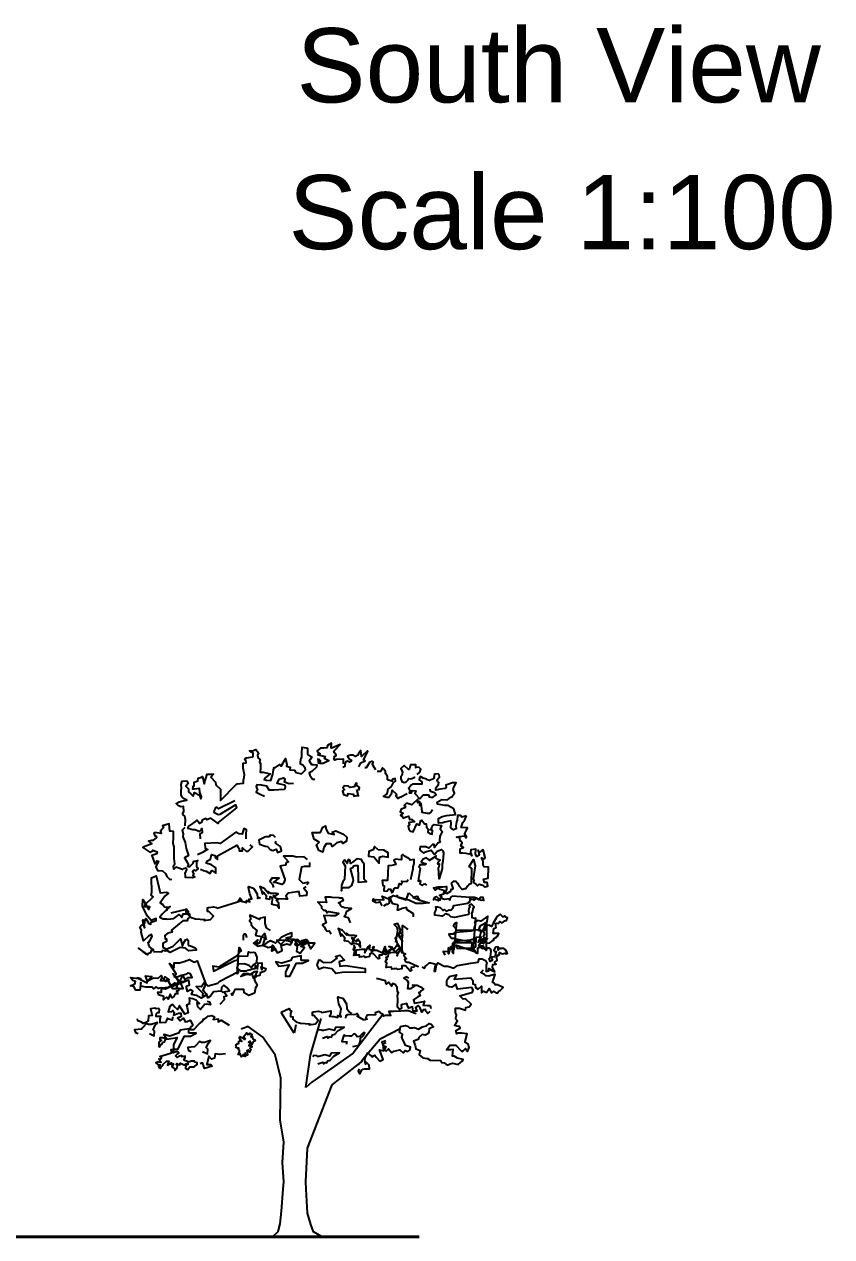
# Model space of a CAD drawing. Header units: inches. Extents: x 20.3 to 42.8, y 12.6 to 30.9.
# Drawn here: x 35.16 to 42.78, y 12.6 to 24.03 of the extents above; entities that cross this region are included whole.
import ezdxf

# ---------------------------------------------------------------- set-up
doc = ezdxf.new("R2010")
doc.units = ezdxf.units.IN
doc.header["$MEASUREMENT"] = 0
doc.layers.add('5', color=86, linetype='Continuous')
doc.layers.add('6', color=34, linetype='Continuous')
doc.styles.get("Standard").update_dxf_attribs({"font": 'arial.ttf'})

msp = doc.modelspace()

# ---------------------------------------------------------------- linework, layer by layer
at = {"color": 114, "true_color": 0x139b48}
for p, q in [((39.722, 15.271), (39.701, 15.307)), ((37.712, 14.516), (37.587, 14.712)), ((37.726, 14.597), (37.712, 14.516))]:
    msp.add_line(p, q, dxfattribs=at)
at = {"lineweight": 40}
msp.add_line((34.989, 12.598), (38.889, 12.598), dxfattribs=at)
at = {"color": 114, "true_color": 0x139b48}
for points in [[(36.682, 16.472), (36.684, 16.532), (36.679, 16.563), (36.66, 16.579), (36.66, 16.593), (36.671, 16.607), (36.666, 16.655), (36.646, 16.651), (36.619, 16.661), (36.597, 16.684), (36.625, 16.7), (36.662, 16.708), (36.698, 16.714), (36.668, 16.73), (36.655, 16.741), (36.644, 16.764), (36.644, 16.805), (36.649, 16.826), (36.643, 16.861), (36.655, 16.892), (36.698, 16.895), (36.712, 16.872), (36.689, 16.845), (36.715, 16.82), (36.715, 16.792), (36.737, 16.773), (36.758, 16.751), (36.769, 16.787), (36.819, 16.762), (36.83, 16.727), (36.836, 16.746), (36.821, 16.789), (36.819, 16.823), (36.767, 16.818), (36.755, 16.818), (36.758, 16.847), (36.767, 16.85), (36.767, 16.883), (36.803, 16.895), (36.805, 16.922), (36.835, 16.931), (36.847, 16.938), (36.861, 16.867), (36.876, 16.917), (36.891, 16.96), (36.949, 16.958), (36.924, 16.931), (36.968, 16.884), (36.973, 16.858), (37.015, 16.817), (37.015, 16.79), (37.017, 16.723), (37.015, 16.712), (37.166, 16.864), (37.174, 16.869), (37.234, 16.874), (37.234, 16.902), (37.24, 16.93), (37.242, 16.952), (37.237, 16.985), (37.228, 17.017), (37.229, 17.064), (37.258, 17.067), (37.253, 17.091), (37.244, 17.096), (37.25, 17.111), (37.258, 17.114), (37.321, 17.122), (37.325, 17.13), (37.324, 17.157), (37.3, 17.169), (37.288, 17.18), (37.328, 17.182), (37.338, 17.19), (37.35, 17.191), (37.374, 17.162), (37.365, 17.138), (37.371, 17.11), (37.391, 17.099), (37.388, 17.088), (37.383, 17.075), (37.394, 17.061), (37.394, 17.016), (37.39, 16.979), (37.418, 16.978), (37.484, 16.964), (37.434, 16.923), (37.426, 16.91), (37.451, 16.902), (37.489, 16.901), (37.508, 16.959), (37.517, 17.001), (37.523, 17.022), (37.536, 17.022), (37.575, 17.05), (37.587, 17.034), (37.628, 17.103), (37.629, 17.108), (37.642, 17.052), (37.637, 17.034), (37.672, 17.026), (37.67, 17.001), (37.714, 16.998), (37.727, 16.976), (37.78, 16.962), (37.818, 17.001), (37.813, 17.016), (37.793, 17.045), (37.769, 17.053), (37.769, 17.074), (37.775, 17.114), (37.782, 17.116), (37.783, 17.157), (37.785, 17.215), (37.824, 17.209), (37.835, 17.204), (37.835, 17.147), (37.843, 17.143), (37.876, 17.122), (37.866, 17.1), (37.852, 17.085), (37.873, 17.052), (37.893, 17.05), (37.923, 17.047), (37.92, 17.025), (37.876, 16.984), (37.851, 16.973), (37.859, 16.95), (37.882, 16.912), (37.907, 16.912)], [(38.177, 17.058), (38.177, 17.101), (38.11, 17.099), (38.095, 17.092), (38.084, 17.108), (38.09, 17.116), (38.088, 17.125), (38.108, 17.136), (38.101, 17.155), (38.086, 17.168), (38.093, 17.186), (38.143, 17.239), (38.071, 17.209), (38.06, 17.203), (38.064, 17.253), (38.025, 17.231), (38.019, 17.209), (37.988, 17.205), (37.958, 17.203), (37.928, 17.179), (37.941, 17.16), (37.956, 17.151), (37.934, 17.142), (38.002, 17.127), (37.993, 17.11), (38.038, 17.088), (38.023, 17.079), (37.984, 17.06), (37.954, 17.06), (37.958, 17.086), (37.945, 17.099), (37.934, 17.101), (37.941, 17.058)], [(38.321, 17.027), (38.34, 17.066), (38.379, 17.084), (38.364, 17.095), (38.404, 17.172), (38.402, 17.178), (38.347, 17.127), (38.338, 17.182), (38.316, 17.153), (38.31, 17.138), (38.288, 17.127), (38.271, 17.138), (38.242, 17.14), (38.214, 17.129), (38.234, 17.101), (38.251, 17.092), (38.242, 17.077), (38.232, 17.073), (38.214, 17.082), (38.195, 17.073), (38.19, 17.047), (38.188, 17.032), (38.169, 17.021)], [(38.377, 17.023), (38.392, 17.023), (38.429, 17.075), (38.442, 17.082), (38.457, 17.071), (38.446, 17.053), (38.457, 17.038), (38.464, 17.021), (38.479, 16.999)], [(38.872, 16.955), (38.896, 16.979), (38.905, 17.005), (38.89, 17.022), (38.864, 17.024), (38.857, 17.02), (38.857, 17.048), (38.807, 17.046), (38.799, 17.011), (38.79, 17.003), (38.749, 17.04), (38.716, 17.014), (38.734, 16.977), (38.727, 16.946), (38.718, 16.938), (38.716, 16.914), (38.727, 16.89), (38.749, 16.881), (38.766, 16.888), (38.786, 16.905), (38.79, 16.92), (38.805, 16.916), (38.82, 16.92), (38.842, 16.927), (38.849, 16.938)], [(37.705, 16.871), (37.662, 16.868), (37.62, 16.884), (37.626, 16.913), (37.609, 16.923), (37.565, 16.91), (37.547, 16.876), (37.62, 16.858), (37.626, 16.844), (37.624, 16.822), (37.615, 16.816), (37.519, 16.808), (37.475, 16.81), (37.453, 16.846), (37.403, 16.855), (37.359, 16.858), (37.353, 16.843), (37.364, 16.81), (37.353, 16.791), (37.389, 16.771), (37.43, 16.753)], [(38.775, 16.773), (38.716, 16.743), (38.705, 16.738), (38.69, 16.73), (38.671, 16.753), (38.679, 16.769), (38.636, 16.81), (38.632, 16.799), (38.625, 16.769), (38.603, 16.74), (38.586, 16.74), (38.553, 16.749), (38.588, 16.773), (38.595, 16.801), (38.595, 16.814), (38.629, 16.842), (38.647, 16.881), (38.666, 16.892), (38.662, 16.918), (38.638, 16.912), (38.632, 16.892), (38.59, 16.907), (38.59, 16.942), (38.579, 16.962), (38.571, 16.962), (38.573, 16.983), (38.556, 17.007), (38.545, 17.018), (38.525, 16.985), (38.493, 16.983)], [(39.205, 16.756), (39.222, 16.779), (39.211, 16.816), (39.218, 16.836), (39.239, 16.879), (39.205, 16.879), (39.142, 16.855), (39.146, 16.834), (39.131, 16.823), (39.092, 16.818), (39.072, 16.814), (39.046, 16.808), (39.046, 16.829), (39.072, 16.862), (39.074, 16.881), (39.063, 16.89), (39.059, 16.905), (39.072, 16.923), (39.083, 16.933), (39.077, 16.953), (39.068, 16.964), (39.033, 16.959), (39.029, 16.929), (39.033, 16.925), (39.024, 16.916), (38.994, 16.903), (38.988, 16.901), (38.964, 16.905), (38.959, 16.912), (38.929, 16.923), (38.901, 16.938), (38.892, 16.923), (38.89, 16.905), (38.914, 16.888), (38.914, 16.866), (38.879, 16.866), (38.827, 16.864), (38.818, 16.86), (38.803, 16.84), (38.79, 16.827), (38.805, 16.799), (38.794, 16.784), (38.818, 16.782), (38.825, 16.805), (38.859, 16.801), (38.849, 16.777), (38.896, 16.727), (38.92, 16.756), (38.933, 16.764), (38.977, 16.764), (38.983, 16.747), (39.016, 16.738), (39.05, 16.764), (39.035, 16.784), (38.998, 16.797), (38.994, 16.818)], [(38.327, 16.804), (38.321, 16.815), (38.327, 16.834), (38.308, 16.85), (38.295, 16.85), (38.303, 16.871), (38.292, 16.876), (38.275, 16.839), (38.238, 16.834), (38.223, 16.847), (38.184, 16.85), (38.169, 16.832), (38.184, 16.815), (38.166, 16.802), (38.177, 16.769), (38.214, 16.754), (38.219, 16.778), (38.268, 16.771), (38.273, 16.752), (38.299, 16.758), (38.316, 16.756), (38.301, 16.815)], [(37.152, 16.707), (36.998, 16.631), (36.98, 16.649), (36.964, 16.64), (36.955, 16.615), (36.952, 16.6), (36.992, 16.578), (37.011, 16.581), (37.158, 16.67), (37.167, 16.642), (36.995, 16.504), (36.995, 16.495), (36.924, 16.544), (36.887, 16.529), (36.878, 16.541), (36.844, 16.526), (36.835, 16.504), (36.817, 16.495), (36.792, 16.526), (36.773, 16.511), (36.752, 16.495), (36.712, 16.467), (36.706, 16.449), (36.755, 16.437), (36.777, 16.437), (36.804, 16.424), (36.817, 16.418), (36.835, 16.437), (36.841, 16.446), (36.844, 16.406), (36.82, 16.394), (36.823, 16.351)], [(39.017, 16.624), (39.003, 16.605), (38.984, 16.587), (38.968, 16.587), (38.917, 16.597), (38.917, 16.611), (38.908, 16.683), (38.902, 16.683), (38.896, 16.663), (38.896, 16.698), (38.888, 16.698), (38.878, 16.689), (38.878, 16.724), (38.82, 16.671), (38.771, 16.685), (38.748, 16.663), (38.76, 16.657), (38.754, 16.642), (38.719, 16.628), (38.709, 16.605), (38.74, 16.591), (38.713, 16.572), (38.73, 16.562), (38.74, 16.544), (38.767, 16.556), (38.793, 16.562), (38.797, 16.533), (38.822, 16.536), (38.828, 16.525), (38.847, 16.511), (38.8, 16.505), (38.791, 16.501), (38.797, 16.482), (38.787, 16.472), (38.791, 16.441), (38.808, 16.423), (38.834, 16.417), (38.867, 16.49), (38.892, 16.478), (38.904, 16.521), (38.915, 16.525), (38.939, 16.492), (38.956, 16.49), (38.958, 16.46), (38.976, 16.441), (38.97, 16.412), (39.001, 16.396), (39.013, 16.394), (39.017, 16.429), (38.993, 16.435), (39.009, 16.453), (39.013, 16.47), (39.03, 16.486), (39.101, 16.474), (39.089, 16.445), (39.106, 16.419), (39.085, 16.371), (39.081, 16.334), (39.089, 16.318), (39.067, 16.31), (39.048, 16.285), (39.034, 16.269), (39.03, 16.295), (39.017, 16.295), (39.001, 16.281), (38.982, 16.261), (38.952, 16.273), (38.9, 16.273), (38.896, 16.254), (38.9, 16.24), (38.933, 16.214), (38.949, 16.227), (39.003, 16.243), (39.034, 16.202), (39.06, 16.233), (39.099, 16.249), (39.114, 16.237), (39.118, 16.216), (39.112, 16.136), (39.108, 16.114), (39.106, 16.071), (39.077, 15.973), (39.073, 16.079), (39.079, 16.087), (39.083, 16.112), (39.067, 16.112), (39.071, 16.132), (39.087, 16.147), (39.065, 16.155), (39.048, 16.171), (39.05, 16.188), (39.034, 16.177), (39.001, 16.155), (38.989, 16.151), (38.989, 16.144), (38.96, 16.169), (38.927, 16.159), (38.908, 16.134), (38.923, 16.122), (38.956, 16.114), (38.941, 16.103), (38.902, 16.105), (38.896, 16.105), (38.888, 16.085), (38.898, 16.073), (38.882, 15.971), (38.88, 15.951), (38.898, 15.957), (38.902, 15.951), (38.896, 15.924), (38.917, 15.91), (38.935, 15.922), (38.945, 15.926), (38.958, 15.914)], [(39.335, 16.568), (39.291, 16.555), (39.28, 16.569), (39.252, 16.571), (39.249, 16.52), (39.243, 16.51), (39.237, 16.471), (39.239, 16.444), (39.215, 16.436), (39.19, 16.452), (39.192, 16.499), (39.19, 16.518), (39.132, 16.508), (39.112, 16.499), (39.073, 16.497), (39.073, 16.541), (39.108, 16.559), (39.124, 16.563), (39.149, 16.571), (39.231, 16.579), (39.216, 16.632), (39.161, 16.665), (39.132, 16.665), (39.062, 16.675), (39.058, 16.696), (39.104, 16.722), (39.157, 16.718), (39.19, 16.741), (39.198, 16.747), (39.208, 16.759)], [(36.679, 16.456), (36.655, 16.432), (36.664, 16.398), (36.661, 16.367), (36.683, 16.314), (36.692, 16.259), (36.713, 16.194), (36.676, 16.169), (36.698, 16.135), (36.713, 16.101), (36.704, 16.092), (36.723, 16.086), (36.757, 16.12), (36.763, 16.138), (36.803, 16.145), (36.788, 16.126), (36.788, 16.092), (36.791, 16.08), (36.806, 16.071), (36.781, 16.049), (36.763, 16.055), (36.751, 16.037), (36.763, 16.018), (36.754, 16.003), (36.772, 15.987), (36.751, 15.981), (36.686, 15.984), (36.686, 16.003), (36.683, 16.024), (36.698, 16.061), (36.689, 16.074), (36.664, 16.067), (36.658, 16.061), (36.624, 16.074), (36.593, 16.083), (36.574, 16.064), (36.571, 16.095), (36.584, 16.114), (36.578, 16.163), (36.578, 16.274), (36.568, 16.305), (36.571, 16.361), (36.571, 16.419), (36.537, 16.422), (36.531, 16.49), (36.469, 16.472), (36.482, 16.459), (36.451, 16.422), (36.457, 16.401), (36.395, 16.41), (36.386, 16.404), (36.395, 16.379), (36.408, 16.379), (36.411, 16.361), (36.377, 16.333), (36.364, 16.333), (36.337, 16.327), (36.368, 16.302), (36.303, 16.277), (36.284, 16.268), (36.349, 16.225), (36.371, 16.234), (36.377, 16.243), (36.417, 16.228), (36.414, 16.209), (36.368, 16.194), (36.395, 16.114), (36.414, 16.141), (36.432, 16.138), (36.405, 16.086), (36.42, 16.052), (36.469, 16.049), (36.497, 16.024), (36.51, 15.996), (36.537, 15.966), (36.556, 15.969)], [(39.451, 15.368), (39.455, 15.399), (39.484, 15.368), (39.5, 15.372), (39.498, 15.39), (39.506, 15.405), (39.533, 15.411), (39.497, 15.36), (39.487, 15.368), (39.495, 15.383), (39.493, 15.391), (39.47, 15.379), (39.466, 15.397), (39.474, 15.424), (39.423, 15.418), (39.423, 15.395), (39.423, 15.376), (39.413, 15.407), (39.374, 15.395), (39.243, 15.383), (39.235, 15.393), (39.235, 15.41), (39.196, 15.41), (39.175, 15.436), (39.173, 15.455), (39.212, 15.455), (39.235, 15.469), (39.38, 15.481), (39.402, 15.489), (39.239, 15.484), (39.237, 15.504), (39.227, 15.514), (39.214, 15.527), (39.225, 15.551), (39.243, 15.562), (39.218, 15.304), (39.2, 15.302), (39.204, 15.339), (39.208, 15.366), (39.218, 15.368), (39.375, 15.372), (39.386, 15.361), (39.382, 15.335), (39.379, 15.306), (39.4, 15.306), (39.421, 15.551), (39.407, 15.498), (39.444, 15.491), (39.454, 15.485), (39.489, 15.485), (39.503, 15.508), (39.505, 15.526), (39.524, 15.543), (39.526, 15.551), (39.521, 15.296), (39.492, 15.337), (39.453, 15.337), (39.462, 15.361), (39.497, 15.382), (39.513, 15.38), (39.521, 15.37), (39.531, 15.366), (39.556, 15.37), (39.579, 15.384), (39.583, 15.39), (39.593, 15.394), (39.595, 15.411), (39.618, 15.421), (39.62, 15.429), (39.632, 15.435), (39.64, 15.458), (39.587, 15.456), (39.595, 15.503), (39.616, 15.513), (39.609, 15.551), (39.621, 15.556), (39.634, 15.551), (39.652, 15.57), (39.673, 15.558), (39.699, 15.576), (39.714, 15.58), (39.722, 15.604), (39.703, 15.611), (39.695, 15.625), (39.681, 15.613), (39.673, 15.621), (39.654, 15.638), (39.629, 15.619), (39.615, 15.603), (39.587, 15.554), (39.587, 15.554), (39.573, 15.524), (39.548, 15.536), (39.517, 15.526), (39.515, 15.507), (39.515, 15.489), (39.48, 15.483), (39.499, 15.472), (39.503, 15.448), (39.492, 15.429), (39.505, 15.417), (39.49, 15.405), (39.474, 15.4), (39.464, 15.407), (39.464, 15.433), (39.474, 15.476), (39.462, 15.493), (39.455, 15.501), (39.458, 15.513), (39.468, 15.53), (39.48, 15.538), (39.499, 15.548), (39.531, 15.567), (39.536, 15.622), (39.472, 15.573), (39.441, 15.579), (39.423, 15.567), (39.414, 15.556), (39.423, 15.583), (39.423, 15.602), (39.412, 15.599), (39.39, 15.605), (39.39, 15.629), (39.388, 15.65), (39.396, 15.666), (39.398, 15.693), (39.41, 15.709), (39.384, 15.734), (39.361, 15.722), (39.371, 15.707), (39.357, 15.691), (39.355, 15.67), (39.359, 15.654), (39.355, 15.635), (39.222, 15.609), (39.187, 15.613), (39.169, 15.632), (39.136, 15.642), (39.126, 15.632), (39.107, 15.619), (39.039, 15.63), (39.037, 15.654), (39.046, 15.675), (39.05, 15.691), (39.048, 15.708), (39.064, 15.708), (39.087, 15.702), (39.099, 15.689), (39.115, 15.673), (39.128, 15.683), (39.146, 15.669), (39.173, 15.679), (39.187, 15.677), (39.212, 15.702), (39.218, 15.722), (39.349, 15.744), (39.355, 15.752), (39.367, 15.754), (39.371, 15.781), (39.384, 15.777), (39.402, 15.781), (39.41, 15.771), (39.433, 15.791), (39.449, 15.785), (39.468, 15.771), (39.49, 15.773), (39.499, 15.769), (39.493, 15.796), (39.464, 15.796), (39.454, 15.775), (39.433, 15.789), (39.411, 15.796), (39.365, 15.795), (39.378, 15.777), (39.37, 15.796), (39.202, 15.81), (39.196, 15.802), (39.179, 15.784), (39.169, 15.782), (39.182, 15.775), (39.175, 15.784), (39.13, 15.777), (39.101, 15.788), (39.085, 15.788), (39.076, 15.769), (39.072, 15.765), (39.037, 15.78), (39.025, 15.773), (39.037, 15.8), (39.054, 15.806), (39.087, 15.771), (39.083, 15.78), (39.103, 15.802), (39.081, 15.819), (39.124, 15.831), (39.126, 15.864), (39.089, 15.872), (39.062, 15.884), (39.042, 15.866), (39.025, 15.888), (39.069, 15.897), (39.112, 15.897), (39.138, 15.899), (39.147, 15.899), (39.147, 15.874), (39.136, 15.841), (39.151, 15.835), (39.19, 15.856), (39.192, 15.876), (39.206, 15.874), (39.21, 15.884), (39.196, 15.933), (39.218, 15.95), (39.235, 15.952), (39.251, 15.931), (39.268, 15.903), (39.292, 15.874), (39.303, 15.874), (39.321, 15.88), (39.331, 15.88), (39.342, 15.899), (39.354, 15.909), (39.362, 15.923), (39.383, 15.931), (39.387, 16.07), (39.362, 16.09), (39.362, 16.09), (39.402, 16.156), (39.418, 16.096), (39.418, 16.096), (39.418, 16.096), (39.4, 15.974), (39.406, 15.958), (39.402, 15.943), (39.412, 15.931), (39.424, 15.921), (39.439, 15.907), (39.453, 15.919), (39.457, 15.921), (39.49, 15.913), (39.5, 15.902), (39.512, 15.898), (39.539, 15.904), (39.531, 15.939), (39.506, 15.939), (39.498, 15.97), (39.541, 15.98), (39.543, 16.082), (39.502, 16.086), (39.494, 16.106), (39.494, 16.139), (39.478, 16.169), (39.478, 16.169), (39.503, 16.16), (39.511, 16.173), (39.494, 16.245), (39.478, 16.235), (39.457, 16.222), (39.447, 16.243), (39.456, 16.198), (39.435, 16.184), (39.435, 16.184), (39.42, 16.204), (39.424, 16.253), (39.377, 16.247), (39.373, 16.222), (39.387, 16.19), (39.381, 16.21), (39.362, 16.204), (39.334, 16.21), (39.301, 16.216), (39.276, 16.216), (39.276, 16.237), (39.276, 16.255), (39.309, 16.268), (39.284, 16.284), (39.295, 16.311), (39.284, 16.327), (39.276, 16.327), (39.272, 16.358), (39.241, 16.366), (39.266, 16.372), (39.321, 16.378), (39.332, 16.358), (39.336, 16.368), (39.317, 16.401), (39.323, 16.407), (39.336, 16.43), (39.346, 16.452), (39.286, 16.458), (39.301, 16.504), (39.321, 16.528), (39.335, 16.568)], [(37.257, 16.35), (37.257, 16.393), (37.26, 16.433), (37.235, 16.448), (37.22, 16.393), (37.189, 16.396), (37.161, 16.411), (37.011, 16.307), (36.983, 16.313), (36.869, 16.307), (36.872, 16.261), (36.897, 16.249), (36.879, 16.242), (36.845, 16.221), (36.799, 16.199)], [(37.536, 16.362), (37.515, 16.381), (37.484, 16.383), (37.474, 16.367), (37.444, 16.37), (37.435, 16.365), (37.376, 16.336), (37.384, 16.299), (37.438, 16.28), (37.46, 16.277), (37.483, 16.248), (37.51, 16.241), (37.54, 16.251), (37.553, 16.22), (37.591, 16.235), (37.582, 16.276), (37.534, 16.31), (37.542, 16.328)], [(36.826, 16.064), (36.854, 16.052), (36.879, 16.046), (36.919, 16.024), (36.934, 16.052), (36.971, 16.027), (36.971, 16.076), (36.931, 16.104), (36.879, 16.119), (36.894, 16.141), (36.922, 16.159), (36.931, 16.202), (36.962, 16.193), (36.968, 16.169), (36.986, 16.156), (36.986, 16.19), (37.17, 16.291), (37.18, 16.273), (37.192, 16.257), (37.192, 16.236), (37.223, 16.236), (37.223, 16.264), (37.257, 16.233), (37.278, 16.233), (37.318, 16.273), (37.294, 16.294)], [(37.835, 16.156), (37.805, 16.18), (37.734, 16.177), (37.697, 16.187), (37.611, 16.187), (37.657, 16.134), (37.635, 16.122), (37.629, 16.101), (37.592, 16.094), (37.577, 16.091), (37.623, 15.969), (37.623, 15.963), (37.614, 15.936), (37.595, 15.92), (37.543, 15.936), (37.515, 15.939), (37.568, 15.979), (37.5, 15.979), (37.481, 15.948), (37.506, 15.92), (37.515, 15.89)], [(37.854, 16.125), (37.854, 16.088), (37.805, 16.088), (37.78, 16.082), (37.758, 15.966), (37.792, 15.933), (37.835, 15.942), (37.845, 15.936), (37.829, 15.917)], [(38.81, 15.965), (38.834, 16.071), (38.832, 16.087), (38.843, 16.116), (38.843, 16.155), (38.806, 16.147), (38.802, 16.157), (38.783, 16.175), (38.781, 16.169), (38.752, 16.185), (38.736, 16.202), (38.724, 16.194), (38.724, 16.157), (38.719, 16.151), (38.662, 16.159), (38.652, 16.147), (38.67, 16.108), (38.631, 16.097), (38.598, 16.095), (38.59, 15.958), (38.54, 15.958), (38.548, 15.911), (38.559, 15.907), (38.555, 15.86), (38.585, 15.856), (38.602, 15.874), (38.62, 15.874), (38.631, 15.841), (38.641, 15.846), (38.653, 15.882), (38.659, 15.887), (38.692, 15.887), (38.703, 15.928), (38.719, 15.917), (38.733, 15.942), (38.723, 15.95), (38.774, 15.946), (38.787, 15.965)], [(36.335, 15.254), (36.243, 15.318), (36.311, 15.261), (36.358, 15.277), (36.371, 15.311), (36.342, 15.335), (36.337, 15.363), (36.329, 15.371), (36.342, 15.379), (36.353, 15.395), (36.371, 15.429), (36.366, 15.447), (36.335, 15.431), (36.29, 15.387), (36.267, 15.469), (36.269, 15.487), (36.254, 15.516), (36.269, 15.535), (36.288, 15.542), (36.282, 15.576), (36.285, 15.587), (36.298, 15.512), (36.29, 15.551), (36.301, 15.554), (36.306, 15.588), (36.311, 15.599), (36.34, 15.551), (36.358, 15.546), (36.361, 15.565), (36.41, 15.58), (36.408, 15.599), (36.384, 15.59), (36.36, 15.579), (36.326, 15.621), (36.279, 15.711), (36.284, 15.777), (36.329, 15.699), (36.34, 15.684), (36.35, 15.71), (36.301, 15.71), (36.301, 15.728), (36.379, 15.802), (36.361, 15.82), (36.369, 15.846), (36.366, 15.983), (36.408, 16.001), (36.408, 16.001), (36.447, 15.841), (36.505, 15.846), (36.526, 15.838), (36.489, 15.809), (36.445, 15.746), (36.473, 15.731), (36.486, 15.71), (36.515, 15.705), (36.507, 15.673), (36.515, 15.702), (36.542, 15.713), (36.465, 15.639), (36.444, 15.611), (36.46, 15.603), (36.475, 15.595), (36.505, 15.596), (36.52, 15.593), (36.575, 15.599), (36.625, 15.635), (36.651, 15.607), (36.664, 15.641), (36.722, 15.643), (36.727, 15.612), (36.706, 15.599), (36.701, 15.575), (36.659, 15.575), (36.628, 15.552), (36.552, 15.489), (36.56, 15.471), (36.52, 15.46), (36.489, 15.437), (36.494, 15.408), (36.507, 15.408), (36.505, 15.382), (36.471, 15.363), (36.473, 15.329), (36.502, 15.309), (36.57, 15.337), (36.638, 15.408), (36.657, 15.338), (36.667, 15.366), (36.685, 15.398), (36.701, 15.403), (36.711, 15.392), (36.709, 15.358), (36.714, 15.343), (36.732, 15.34), (36.777, 15.322), (36.787, 15.314), (36.787, 15.301), (36.717, 15.293), (36.685, 15.319), (36.636, 15.324), (36.541, 15.277), (36.515, 15.295), (36.497, 15.29), (36.471, 15.298), (36.458, 15.282), (36.387, 15.285), (36.379, 15.314)], [(36.551, 15.653), (36.694, 15.687), (36.7, 15.672), (36.715, 15.665), (36.687, 15.688), (36.687, 15.66), (36.709, 15.654), (36.709, 15.633), (36.74, 15.608), (36.78, 15.596), (36.869, 15.59), (36.863, 15.58), (36.921, 15.59), (36.949, 15.62), (36.906, 15.666), (36.894, 15.666), (36.894, 15.7), (36.903, 15.703), (36.949, 15.709), (36.977, 15.703), (36.983, 15.697), (37.217, 15.767), (37.198, 15.789), (37.192, 15.774), (37.182, 15.764), (37.21, 15.761), (37.225, 15.758), (37.262, 15.749), (37.262, 15.768), (37.293, 15.755), (37.284, 15.78), (37.312, 15.785), (37.291, 15.831), (37.281, 15.89), (37.284, 15.899), (37.3, 15.893), (37.327, 15.883), (37.361, 15.831), (37.364, 15.788), (37.373, 15.801), (37.392, 15.789)], [(37.82, 15.899), (37.802, 15.883), (37.829, 15.85), (37.826, 15.816), (37.765, 15.81), (37.758, 15.85), (37.737, 15.85), (37.654, 15.837), (37.632, 15.81), (37.648, 15.782), (37.629, 15.78), (37.555, 15.783)], [(38.242, 15.559), (38.223, 15.605), (38.196, 15.611), (38.183, 15.617), (38.199, 15.639), (38.205, 15.666), (38.251, 15.694), (38.186, 15.7), (38.171, 15.706), (38.156, 15.71), (38.149, 15.722), (38.143, 15.737), (38.128, 15.746), (38.177, 15.771), (38.165, 15.79), (38.14, 15.79), (38.131, 15.793), (38.069, 15.796), (38.054, 15.799), (38.002, 15.799), (38.014, 15.75), (37.934, 15.753), (37.968, 15.716), (37.968, 15.697), (37.986, 15.676), (38.005, 15.676), (38.023, 15.651), (38.039, 15.663), (38.122, 15.648), (38.131, 15.645), (38.097, 15.623), (38.054, 15.623), (37.989, 15.627), (38.011, 15.559), (37.977, 15.54), (37.996, 15.516), (38.002, 15.5), (38.023, 15.479), (38.042, 15.482), (38.06, 15.454)], [(38.542, 15.717), (38.521, 15.757), (38.505, 15.75), (38.483, 15.746), (38.46, 15.759), (38.452, 15.763), (38.458, 15.785), (38.475, 15.767), (38.484, 15.777), (38.557, 15.776), (38.54, 15.81), (38.615, 15.777), (38.615, 15.797), (38.648, 15.816), (38.679, 15.805), (38.69, 15.823)], [(38.835, 15.615), (38.836, 15.641), (38.776, 15.681), (38.771, 15.701), (38.729, 15.692), (38.696, 15.677), (38.685, 15.677), (38.691, 15.723), (38.689, 15.728), (38.642, 15.737), (38.631, 15.752), (38.622, 15.779), (38.618, 15.801), (38.605, 15.792), (38.607, 15.743), (38.589, 15.732), (38.578, 15.73), (38.554, 15.714)], [(37.486, 15.486), (37.449, 15.511), (37.437, 15.551), (37.437, 15.612), (37.394, 15.603), (37.382, 15.588), (37.292, 15.631), (37.292, 15.621), (37.298, 15.606), (37.302, 15.591), (37.289, 15.575), (37.305, 15.557), (37.305, 15.541), (37.323, 15.514), (37.357, 15.486), (37.345, 15.446), (37.348, 15.437), (37.406, 15.428), (37.431, 15.458), (37.446, 15.397)], [(38.708, 15.413), (38.702, 15.441), (38.714, 15.493), (38.689, 15.552), (38.653, 15.542), (38.68, 15.518), (38.686, 15.487), (38.668, 15.376)], [(37.265, 15.415), (37.258, 15.446), (37.243, 15.455), (37.228, 15.434), (37.228, 15.394)], [(38.735, 15.379), (38.701, 15.426), (38.735, 15.441), (38.714, 15.463), (38.686, 15.45), (38.683, 15.432), (38.664, 15.41), (38.677, 15.389), (38.689, 15.339), (38.717, 15.318), (38.729, 15.296), (38.733, 15.533), (38.782, 15.496)], [(37.011, 14.792), (37.052, 14.835), (37.049, 14.863), (37.075, 14.868), (37.049, 14.902), (37.034, 14.904), (37.101, 14.915), (37.075, 14.947), (37.047, 14.971), (37.025, 14.947), (37.023, 14.913), (36.951, 14.907), (36.921, 14.866), (36.897, 14.851), (36.89, 14.871), (36.886, 14.884), (36.871, 14.897), (36.854, 14.916), (36.851, 14.927), (36.875, 14.966), (36.867, 15.002), (36.836, 14.953), (36.785, 14.957), (36.849, 14.895), (36.845, 14.871), (36.881, 14.876), (36.833, 14.848), (36.789, 14.871), (36.743, 14.881), (36.754, 14.912), (36.731, 14.925), (36.704, 14.91), (36.696, 14.944), (36.694, 14.962), (36.722, 14.974), (36.718, 15.018), (36.562, 14.962), (36.679, 15.005), (36.644, 15), (36.498, 14.932), (36.471, 14.936), (36.454, 14.945), (36.43, 14.938), (36.409, 14.954), (36.385, 14.936), (36.37, 14.952), (36.312, 14.952), (36.312, 14.952), (36.312, 14.952), (36.312, 14.952), (36.312, 14.952), (36.265, 14.961), (36.263, 14.996), (36.256, 14.924), (36.217, 14.922), (36.199, 14.956), (36.166, 14.963), (36.207, 14.983), (36.213, 15.005), (36.19, 15.013), (36.166, 15.043), (36.263, 15.03), (36.229, 15.038), (36.323, 14.993), (36.323, 15.016), (36.307, 15.059), (36.368, 15.053), (36.323, 15.007), (36.383, 15.039), (36.426, 15.037), (36.456, 15.061), (36.463, 15.043), (36.448, 15.013), (36.491, 15.015), (36.48, 15.035), (36.491, 15.05), (36.532, 15.02), (36.517, 15.018), (36.498, 15.003), (36.513, 15.023), (36.564, 14.94), (36.663, 14.937), (36.64, 14.99), (36.61, 14.99), (36.622, 15.01), (36.606, 15.023), (36.565, 15.076), (36.631, 15.004), (36.661, 15.061), (36.678, 15.019), (36.711, 15.041), (36.747, 15.041), (36.733, 15.076), (36.711, 15.084), (36.69, 15.07), (36.643, 15.061), (36.611, 15.045), (36.58, 15.047), (36.596, 15.076), (36.535, 15.173), (36.58, 15.135), (36.578, 15.18), (36.629, 15.18), (36.674, 15.194), (36.723, 15.212), (36.768, 15.186), (36.796, 15.2), (36.876, 14.98), (36.892, 14.966), (36.898, 14.964), (36.99, 14.99), (37.009, 15.007), (37.186, 15.099), (37.172, 15.077), (37.191, 15.326), (37.209, 15.294), (37.187, 15.279), (37.177, 15.251), (37.001, 15.141), (36.942, 15.15), (36.95, 15.101), (37.15, 15.204), (37.177, 15.206), (37.189, 15.243), (37.275, 15.247), (37.279, 15.283), (37.301, 15.279), (37.326, 15.281), (37.34, 15.277), (37.358, 15.234), (37.354, 15.185), (37.33, 15.165), (37.307, 15.136), (37.285, 15.155), (37.238, 15.171), (37.183, 15.167), (37.17, 15.13), (37.203, 15.106), (37.264, 15.106), (37.275, 15.11), (37.345, 15.13), (37.345, 15.155), (37.366, 15.124), (37.371, 15.177), (37.405, 15.179), (37.407, 15.114), (37.4, 15.143), (37.443, 15.126), (37.437, 15.102), (37.39, 15.085), (37.386, 15.061), (37.355, 15.055), (37.331, 15.034), (37.313, 15.075), (37.253, 15.067), (37.208, 15.051), (37.233, 15.081), (37.274, 15.079), (37.29, 15.068), (37.341, 15.099), (37.36, 15.103), (37.337, 15.046), (37.335, 15.013), (37.362, 14.97), (37.347, 14.946), (37.335, 14.895), (37.284, 14.871), (37.239, 14.897), (37.235, 14.928), (37.151, 14.928), (37.137, 14.903), (37.127, 14.875), (37.119, 14.899)], [(39.701, 15.307), (39.688, 15.317), (39.666, 15.317), (39.661, 15.312), (39.649, 15.319), (39.635, 15.301), (39.635, 15.331), (39.61, 15.329), (39.593, 15.3), (39.611, 15.281), (39.617, 15.286), (39.605, 15.238), (39.574, 15.233), (39.567, 15.238), (39.577, 15.213), (39.579, 15.202), (39.558, 15.192), (39.55, 15.221), (39.564, 15.238), (39.57, 15.29), (39.564, 15.312), (39.553, 15.319), (39.538, 15.32), (39.521, 15.305), (39.502, 15.308), (39.499, 15.325), (39.483, 15.317), (39.478, 15.32), (39.469, 15.327), (39.439, 15.317), (39.439, 15.269), (39.428, 15.272), (39.396, 15.315), (39.249, 15.317), (39.243, 15.348), (39.422, 15.283), (39.415, 15.293), (39.403, 15.326), (39.423, 15.334), (39.423, 15.357), (39.422, 15.367), (39.379, 15.365), (39.379, 15.374), (39.25, 15.4), (39.221, 15.381), (39.214, 15.352), (39.223, 15.34), (39.214, 15.326), (39.202, 15.288), (39.214, 15.268), (39.216, 15.326), (39.184, 15.332), (39.168, 15.266), (39.165, 15.322), (39.173, 15.286), (39.132, 15.285), (39.117, 15.288), (39.132, 15.252)], [(38.919, 15.144), (38.939, 15.131), (38.953, 15.153), (38.961, 15.158), (38.984, 15.182), (38.997, 15.179), (39.047, 15.167), (39.038, 15.143), (39.031, 15.102), (39.043, 15.102), (39.054, 15.162), (39.067, 15.18), (39.126, 15.15), (39.16, 15.15), (39.206, 15.134), (39.218, 15.129), (39.252, 15.156), (39.377, 15.177), (39.423, 15.185), (39.447, 15.187), (39.456, 15.218), (39.485, 15.218), (39.514, 15.201), (39.528, 15.178), (39.523, 15.161), (39.523, 15.098), (39.546, 15.105), (39.548, 15.127), (39.572, 15.11), (39.603, 15.095), (39.581, 15.137), (39.586, 15.165), (39.617, 15.168), (39.599, 15.184), (39.622, 15.201), (39.627, 15.202), (39.623, 15.228), (39.618, 15.23), (39.627, 15.243), (39.629, 15.252), (39.632, 15.249), (39.646, 15.257), (39.647, 15.279), (39.658, 15.272), (39.676, 15.266), (39.697, 15.272), (39.709, 15.264), (39.722, 15.271), (39.722, 15.271), (39.722, 15.271), (39.722, 15.271)], [(38.574, 14.446), (38.538, 14.432), (38.549, 14.4), (38.574, 14.392), (38.563, 14.364), (38.578, 14.349), (38.599, 14.371), (38.628, 14.335), (38.65, 14.349), (38.708, 14.36), (38.74, 14.331), (38.758, 14.353), (38.783, 14.346), (38.801, 14.356), (38.808, 14.385), (38.762, 14.4), (38.747, 14.432), (38.736, 14.454), (38.726, 14.479), (38.733, 14.508), (38.704, 14.526), (38.715, 14.58), (38.762, 14.59), (38.783, 14.583), (38.798, 14.569), (38.83, 14.569), (38.845, 14.572), (38.884, 14.554), (38.92, 14.576), (38.96, 14.587), (38.985, 14.608), (39.003, 14.601), (39.025, 14.576), (38.985, 14.558), (38.981, 14.526), (38.971, 14.511), (38.945, 14.5), (38.917, 14.504), (38.888, 14.475), (38.881, 14.457), (38.837, 14.443), (38.852, 14.4), (38.859, 14.371), (38.899, 14.353), (38.891, 14.313), (38.906, 14.302), (38.924, 14.284), (38.967, 14.277), (38.992, 14.263), (39.09, 14.259), (39.1, 14.241), (39.126, 14.238), (39.154, 14.216), (39.183, 14.227), (39.205, 14.234), (39.219, 14.23), (39.259, 14.223), (39.28, 14.241), (39.295, 14.252), (39.306, 14.27), (39.252, 14.281), (39.219, 14.299), (39.205, 14.299), (39.212, 14.364), (39.19, 14.36), (39.147, 14.36), (39.18, 14.403), (39.237, 14.403), (39.284, 14.353), (39.291, 14.346), (39.309, 14.353), (39.327, 14.374), (39.345, 14.346), (39.36, 14.382), (39.353, 14.414), (39.324, 14.428), (39.324, 14.439), (39.342, 14.511), (39.288, 14.518), (39.259, 14.518), (39.244, 14.511), (39.237, 14.544), (39.277, 14.565), (39.27, 14.58), (39.244, 14.583), (39.223, 14.59), (39.237, 14.608), (39.252, 14.634), (39.237, 14.648), (39.237, 14.662), (39.241, 14.688), (39.234, 14.713), (39.234, 14.752), (39.27, 14.752), (39.327, 14.734), (39.331, 14.76), (39.36, 14.767), (39.381, 14.792), (39.327, 14.842), (39.306, 14.839), (39.273, 14.868), (39.392, 14.905), (39.399, 14.926), (39.388, 14.948), (39.252, 14.932), (39.237, 14.979), (39.198, 14.95), (39.172, 14.954), (39.151, 14.968), (39.151, 15.008), (39.154, 15.022), (39.176, 15.051), (39.241, 15.066), (39.219, 15.026), (39.377, 15.038), (39.395, 15.013), (39.395, 14.984), (39.417, 14.977), (39.42, 14.948), (39.446, 14.933), (39.478, 14.959), (39.478, 14.897), (39.5, 14.912), (39.525, 14.901), (39.55, 14.937), (39.568, 14.901), (39.579, 14.901), (39.59, 14.912), (39.626, 14.894), (39.644, 14.915), (39.658, 14.923), (39.683, 14.948), (39.629, 14.973), (39.608, 14.973), (39.593, 14.991), (39.583, 14.995), (39.608, 15.07), (39.597, 15.07), (39.546, 15.056), (39.521, 15.059), (39.507, 15.07), (39.471, 15.088), (39.496, 15.113)], [(38.99, 14.721), (38.971, 14.702), (38.949, 14.727), (38.949, 14.74), (38.927, 14.737), (38.914, 14.714), (38.896, 14.762), (38.88, 14.777), (38.855, 14.759), (38.867, 14.724), (38.851, 14.724), (38.833, 14.724), (38.826, 14.765), (38.792, 14.752), (38.782, 14.768), (38.773, 14.796), (38.719, 14.784), (38.722, 14.749), (38.703, 14.74), (38.684, 14.762), (38.688, 14.834), (38.684, 14.872), (38.694, 14.9), (38.684, 14.903), (38.681, 14.947), (38.662, 14.976), (38.637, 14.985), (38.628, 14.96), (38.599, 14.998), (38.58, 14.979), (38.571, 15.01), (38.486, 15.032)], [(38.792, 15.036), (38.773, 15.048), (38.744, 15.036), (38.776, 15.014), (38.785, 14.998), (38.785, 14.985), (38.779, 14.938), (38.814, 14.938), (38.845, 14.96), (38.826, 14.969), (38.87, 14.969), (38.902, 14.954), (38.93, 14.932), (38.908, 14.916), (38.896, 14.9), (38.886, 14.9), (38.899, 14.869), (38.877, 14.859), (38.836, 14.831), (38.845, 14.799), (38.933, 14.815), (38.94, 14.818), (38.927, 14.781), (38.965, 14.777), (38.993, 14.777), (39, 14.749)], [(36.57, 14.669), (36.563, 14.662), (36.559, 14.639), (36.518, 14.651), (36.516, 14.66), (36.507, 14.639), (36.504, 14.63), (36.499, 14.619), (36.445, 14.615), (36.445, 14.652), (36.453, 14.673), (36.41, 14.675), (36.409, 14.689), (36.413, 14.702), (36.42, 14.712), (36.438, 14.712), (36.441, 14.737), (36.431, 14.75), (36.41, 14.748), (36.395, 14.754), (36.354, 14.747), (36.371, 14.685), (36.336, 14.681), (36.332, 14.63), (36.31, 14.619), (36.29, 14.607), (36.265, 14.624), (36.237, 14.634), (36.231, 14.653)], [(36.538, 14.773), (36.523, 14.72), (36.556, 14.721), (36.566, 14.73), (36.578, 14.712), (36.571, 14.688), (36.618, 14.706), (36.641, 14.705), (36.644, 14.674), (36.61, 14.66), (36.621, 14.648), (36.634, 14.634), (36.668, 14.658), (36.683, 14.624), (36.7, 14.628), (36.728, 14.64), (36.755, 14.593), (36.728, 14.571), (36.734, 14.551), (36.763, 14.552), (36.813, 14.604), (36.843, 14.628), (36.857, 14.654), (36.866, 14.649), (36.9, 14.677), (36.934, 14.683), (36.958, 14.671), (36.946, 14.647), (36.993, 14.652), (36.992, 14.625), (37.022, 14.64), (37.096, 14.593)], [(36.889, 14.818), (36.911, 14.813), (36.921, 14.783), (36.884, 14.791), (36.866, 14.787), (36.857, 14.779), (36.827, 14.742), (36.803, 14.767), (36.797, 14.805), (36.817, 14.798), (36.787, 14.83), (36.754, 14.842), (36.719, 14.848), (36.722, 14.821), (36.719, 14.801), (36.726, 14.794), (36.694, 14.782), (36.702, 14.759), (36.71, 14.71), (36.68, 14.695), (36.631, 14.77), (36.629, 14.777), (36.61, 14.742), (36.582, 14.767), (36.563, 14.788), (36.538, 14.773)], [(37.587, 14.716), (37.664, 14.75), (37.671, 14.735), (37.686, 14.729), (37.677, 14.704), (37.677, 14.676), (37.698, 14.67), (37.698, 14.649), (37.729, 14.624), (37.769, 14.612), (37.858, 14.606), (37.852, 14.596), (37.911, 14.606), (37.938, 14.636), (37.895, 14.683), (37.883, 14.683), (37.883, 14.716), (37.892, 14.719), (37.938, 14.726), (37.966, 14.719), (37.972, 14.713), (38.058, 14.729), (38.058, 14.704), (38.052, 14.689), (38.043, 14.679), (38.071, 14.676), (38.086, 14.673), (38.123, 14.664), (38.123, 14.683), (38.154, 14.67), (38.145, 14.695), (38.154, 14.747), (38.132, 14.793), (38.123, 14.852), (38.126, 14.861), (38.142, 14.855), (38.169, 14.846), (38.203, 14.793), (38.206, 14.75), (38.234, 14.716), (38.252, 14.704)], [(38.858, 14.699), (38.858, 14.699), (38.79, 14.729), (38.79, 14.729), (38.75, 14.729), (38.716, 14.726), (38.655, 14.723), (38.605, 14.723), (38.615, 14.689), (38.621, 14.683), (38.572, 14.683), (38.562, 14.68), (38.553, 14.677), (38.547, 14.696), (38.529, 14.702), (38.513, 14.723), (38.476, 14.708), (38.479, 14.689), (38.405, 14.686), (38.396, 14.683), (38.387, 14.665), (38.399, 14.649), (38.378, 14.643), (38.365, 14.643), (38.304, 14.677), (38.316, 14.683), (38.301, 14.702), (38.288, 14.693), (38.214, 14.689), (38.199, 14.68), (38.196, 14.659)], [(36.345, 14.513), (36.391, 14.492), (36.394, 14.535), (36.379, 14.55), (36.4, 14.592), (36.412, 14.605), (36.421, 14.617), (36.363, 14.599), (36.336, 14.599), (36.318, 14.608), (36.281, 14.568), (36.269, 14.556), (36.205, 14.55), (36.214, 14.523), (36.239, 14.513)], [(37.978, 14.471), (38.023, 14.486), (38.032, 14.471), (38.045, 14.483), (38.063, 14.48), (38.072, 14.501), (38.093, 14.507), (38.127, 14.544), (38.145, 14.553), (38.181, 14.574), (38.102, 14.571), (38.087, 14.544), (38.066, 14.55), (38.041, 14.556), (37.987, 14.541), (37.975, 14.541), (37.965, 14.547), (37.938, 14.55), (37.929, 14.538)], [(38.324, 14.404), (38.336, 14.449), (38.336, 14.471), (38.36, 14.492), (38.378, 14.519), (38.363, 14.519), (38.326, 14.486), (38.305, 14.483), (38.29, 14.504), (38.272, 14.51), (38.25, 14.489), (38.232, 14.489), (38.193, 14.492), (38.18, 14.498), (38.159, 14.44), (38.208, 14.437), (38.202, 14.41)], [(36.846, 14.345), (36.892, 14.324), (36.895, 14.366), (36.879, 14.381), (36.901, 14.424), (36.913, 14.436), (36.922, 14.448), (36.864, 14.43), (36.837, 14.43), (36.819, 14.439), (36.782, 14.4), (36.77, 14.388), (36.706, 14.381), (36.715, 14.354), (36.74, 14.345)], [(38.264, 14.393), (38.324, 14.404)], [(38.324, 14.18), (38.314, 14.159), (38.331, 14.133), (38.348, 14.168), (38.362, 14.179), (38.374, 14.181), (38.422, 14.182), (38.417, 14.216), (38.39, 14.244), (38.384, 14.224), (38.377, 14.268), (38.388, 14.301), (38.405, 14.333), (38.424, 14.313), (38.442, 14.303), (38.443, 14.294), (38.472, 14.311), (38.485, 14.291), (38.519, 14.254), (38.549, 14.269), (38.52, 14.353), (38.516, 14.359), (38.555, 14.352), (38.552, 14.39), (38.548, 14.418), (38.575, 14.429)], [(37.062, 14.324), (37.01, 14.315), (36.965, 14.321), (36.959, 14.281), (36.931, 14.272), (36.904, 14.299), (36.886, 14.223), (36.925, 14.223), (36.937, 14.205), (36.864, 14.184), (36.852, 14.223), (36.843, 14.239), (36.825, 14.227)], [(37.935, 14.228), (37.98, 14.243), (37.989, 14.228), (38.002, 14.24), (38.02, 14.237), (38.029, 14.258), (38.05, 14.264), (38.084, 14.301), (38.102, 14.31), (38.138, 14.331), (38.059, 14.328), (38.044, 14.301), (38.023, 14.307), (37.999, 14.313), (37.944, 14.298), (37.932, 14.298), (37.923, 14.304), (37.895, 14.307), (37.886, 14.295)]]:
    msp.add_lwpolyline(points, dxfattribs=at)
for points in [[(37.96, 16.41), (37.98, 16.46), (38.006, 16.472), (38.013, 16.439), (38.03, 16.402), (38.088, 16.389), (38.068, 16.414), (38.105, 16.426), (38.175, 16.393), (38.208, 16.364), (38.205, 16.327), (38.171, 16.306), (38.159, 16.323), (38.113, 16.311), (38.068, 16.278), (38.059, 16.302), (38.013, 16.302), (37.989, 16.269), (37.98, 16.223), (37.943, 16.24), (37.922, 16.294), (37.947, 16.318), (37.898, 16.347), (37.881, 16.41)], [(38.502, 16.247), (38.469, 16.276), (38.457, 16.247), (38.416, 16.231), (38.411, 16.185), (38.461, 16.181), (38.511, 16.119), (38.515, 16.177), (38.548, 16.185), (38.598, 16.177), (38.598, 16.218), (38.556, 16.243)], [(38.313, 15.975), (38.313, 15.941), (38.394, 15.947), (38.372, 15.969), (38.372, 16.069), (38.372, 16.112), (38.354, 16.134), (38.347, 16.155), (38.301, 16.161), (38.261, 16.131), (38.243, 16.118), (38.24, 16.146), (38.221, 16.155), (38.212, 16.118), (38.193, 16.146), (38.184, 16.149), (38.169, 16.131), (38.193, 16.094), (38.184, 15.966), (38.169, 15.944), (38.156, 15.913), (38.156, 15.858), (38.16, 15.883), (38.175, 15.892), (38.23, 15.892), (38.255, 15.91), (38.27, 15.956), (38.267, 15.975), (38.243, 16.069), (38.267, 16.081), (38.273, 16.094), (38.283, 16.097), (38.31, 16.097)], [(37.542, 15.776), (37.561, 15.779), (37.529, 15.793), (37.515, 15.815), (37.536, 15.809), (37.561, 15.83), (37.541, 15.833), (37.495, 15.835), (37.464, 15.854), (37.467, 15.835), (37.427, 15.88), (37.387, 15.901), (37.398, 15.87), (37.413, 15.829), (37.422, 15.846), (37.448, 15.813), (37.444, 15.787), (37.482, 15.78), (37.483, 15.805), (37.501, 15.801), (37.503, 15.773), (37.496, 15.738), (37.517, 15.732), (37.55, 15.725), (37.569, 15.696), (37.566, 15.74)], [(38.791, 15.841), (38.837, 15.8), (38.87, 15.808), (38.894, 15.767), (38.834, 15.798), (38.917, 15.764), (38.984, 15.747), (38.926, 15.739), (38.859, 15.739), (38.793, 15.772), (38.689, 15.801), (38.766, 15.775)], [(37.838, 15.384), (37.779, 15.373), (37.743, 15.4), (37.698, 15.391), (37.674, 15.38), (37.636, 15.416), (37.687, 15.428), (37.687, 15.462), (37.644, 15.448), (37.589, 15.42), (37.533, 15.366), (37.486, 15.387), (37.457, 15.373), (37.414, 15.342), (37.438, 15.413), (37.403, 15.427), (37.383, 15.368), (37.352, 15.35), (37.367, 15.398), (37.328, 15.365), (37.364, 15.339), (37.417, 15.346), (37.464, 15.325), (37.491, 15.331), (37.537, 15.31), (37.501, 15.289), (37.507, 15.347), (37.553, 15.275), (37.598, 15.298), (37.588, 15.343), (37.64, 15.359), (37.672, 15.351), (37.693, 15.38), (37.618, 15.391), (37.546, 15.393), (37.585, 15.353), (37.641, 15.411), (37.712, 15.405), (37.746, 15.347)], [(38.309, 15.408), (38.3, 15.383), (38.268, 15.397), (38.254, 15.419), (38.275, 15.413), (38.3, 15.434), (38.28, 15.437), (38.234, 15.439), (38.203, 15.459), (38.206, 15.44), (38.165, 15.485), (38.126, 15.505), (38.137, 15.474), (38.151, 15.433), (38.161, 15.45), (38.187, 15.417), (38.182, 15.391), (38.221, 15.384), (38.241, 15.362), (38.259, 15.358), (38.27, 15.406), (38.263, 15.37), (38.284, 15.365), (38.318, 15.357), (38.336, 15.328), (38.333, 15.372)], [(37.828, 15.4), (37.782, 15.387), (37.766, 15.362), (37.749, 15.396), (37.716, 15.354), (37.74, 15.334), (37.732, 15.292), (37.766, 15.271), (37.807, 15.325), (37.774, 15.334), (37.836, 15.371), (37.865, 15.313), (37.907, 15.367), (37.851, 15.366)], [(38.508, 15.252), (38.515, 15.221), (38.502, 15.217), (38.456, 15.267), (38.424, 15.265), (38.422, 15.239), (38.38, 15.232), (38.374, 15.241), (38.361, 15.239), (38.346, 15.236), (38.328, 15.234), (38.326, 15.254), (38.283, 15.252), (38.274, 15.249), (38.283, 15.295), (38.27, 15.299), (38.274, 15.321), (38.285, 15.325), (38.274, 15.347), (38.285, 15.266), (38.294, 15.269), (38.296, 15.288), (38.3, 15.303), (38.348, 15.31), (38.376, 15.31), (38.378, 15.275), (38.383, 15.29), (38.411, 15.334), (38.424, 15.347), (38.419, 15.308), (38.437, 15.303), (38.456, 15.295), (38.441, 15.286), (38.441, 15.279), (38.465, 15.332), (38.448, 15.325), (38.456, 15.308), (38.472, 15.299), (38.489, 15.299), (38.578, 15.26), (38.545, 15.265), (38.537, 15.254)], [(38.657, 15.314), (38.611, 15.301), (38.595, 15.277), (38.578, 15.31), (38.545, 15.268), (38.57, 15.333), (38.562, 15.291), (38.595, 15.271), (38.637, 15.324), (38.603, 15.333), (38.666, 15.285), (38.694, 15.312), (38.736, 15.281), (38.69, 15.356)], [(37.775, 15.204), (37.775, 15.246), (37.692, 15.232), (37.678, 15.204), (37.595, 15.176), (37.539, 15.191), (37.567, 15.148), (37.664, 15.162), (37.629, 15.095), (37.629, 15.054), (37.671, 15.054), (37.734, 15.176), (37.79, 15.176), (37.845, 15.204)], [(37.946, 15.212), (37.983, 15.183), (38.066, 15.187), (38.116, 15.224), (38.099, 15.24), (38.14, 15.253), (38.186, 15.207), (38.136, 15.191), (38.14, 15.149), (38.194, 15.154), (38.38, 15.127), (38.38, 15.089), (38.182, 15.092), (38.103, 15.079), (38.066, 15.125), (37.991, 15.137), (37.946, 15.121), (37.929, 15.158)], [(38.812, 15.138), (38.818, 15.107), (38.805, 15.103), (38.76, 15.153), (38.727, 15.151), (38.725, 15.125), (38.684, 15.118), (38.677, 15.127), (38.664, 15.125), (38.649, 15.123), (38.632, 15.12), (38.63, 15.14), (38.586, 15.138), (38.578, 15.136), (38.586, 15.181), (38.573, 15.186), (38.578, 15.207), (38.588, 15.212), (38.578, 15.233), (38.588, 15.238), (38.597, 15.24), (38.599, 15.259), (38.604, 15.274), (38.651, 15.281), (38.68, 15.281), (38.682, 15.246), (38.686, 15.261), (38.714, 15.305), (38.727, 15.318), (38.723, 15.279), (38.74, 15.274), (38.76, 15.266), (38.745, 15.257), (38.745, 15.251), (38.769, 15.218), (38.751, 15.212), (38.76, 15.194), (38.775, 15.186), (38.792, 15.186), (38.881, 15.146), (38.849, 15.151), (38.84, 15.14)], [(36.524, 14.952), (36.57, 14.98), (36.583, 14.992), (36.608, 14.974), (36.601, 14.952), (36.623, 14.936), (36.62, 14.918), (36.601, 14.912), (36.614, 14.887), (36.589, 14.887), (36.574, 14.862), (36.561, 14.85), (36.542, 14.884), (36.521, 14.837), (36.505, 14.856), (36.477, 14.831), (36.48, 14.862), (36.431, 14.878), (36.424, 14.905), (36.459, 14.905), (36.459, 14.946)], [(36.717, 14.517), (36.717, 14.559), (36.634, 14.545), (36.62, 14.517), (36.537, 14.49), (36.481, 14.504), (36.509, 14.461), (36.606, 14.475), (36.571, 14.409), (36.571, 14.367), (36.612, 14.367), (36.676, 14.49), (36.731, 14.49), (36.787, 14.517)], [(37.321, 14.432), (37.311, 14.412), (37.293, 14.441), (37.281, 14.433), (37.298, 14.419), (37.283, 14.401), (37.293, 14.398), (37.305, 14.4), (37.313, 14.391), (37.302, 14.382), (37.293, 14.376), (37.301, 14.362), (37.29, 14.337), (37.278, 14.355), (37.277, 14.361), (37.265, 14.35), (37.268, 14.337), (37.269, 14.311), (37.254, 14.311), (37.247, 14.332), (37.251, 14.303), (37.247, 14.296), (37.237, 14.3), (37.234, 14.317), (37.225, 14.308), (37.215, 14.293), (37.204, 14.315), (37.197, 14.327), (37.191, 14.317), (37.182, 14.317), (37.195, 14.34), (37.194, 14.356), (37.186, 14.362), (37.188, 14.377), (37.177, 14.377), (37.161, 14.383), (37.168, 14.394), (37.161, 14.406), (37.167, 14.415), (37.188, 14.424), (37.185, 14.435), (37.194, 14.444), (37.207, 14.444), (37.218, 14.439), (37.2, 14.459), (37.194, 14.472), (37.197, 14.486), (37.236, 14.466), (37.241, 14.459), (37.247, 14.466), (37.242, 14.474), (37.234, 14.483), (37.244, 14.498), (37.262, 14.521), (37.274, 14.513), (37.269, 14.504), (37.292, 14.507), (37.292, 14.516), (37.313, 14.501), (37.302, 14.49), (37.308, 14.481), (37.317, 14.487), (37.314, 14.475), (37.321, 14.465), (37.339, 14.456), (37.342, 14.445)], [(36.489, 14.44), (36.496, 14.463), (36.487, 14.472), (36.481, 14.47), (36.472, 14.473), (36.443, 14.473), (36.443, 14.455), (36.46, 14.452), (36.443, 14.44), (36.434, 14.431), (36.433, 14.393), (36.443, 14.39), (36.449, 14.402), (36.449, 14.411), (36.46, 14.414), (36.466, 14.416), (36.468, 14.428)], [(36.705, 14.173), (36.727, 14.2), (36.737, 14.2), (36.749, 14.201), (36.766, 14.201), (36.772, 14.207), (36.795, 14.223), (36.795, 14.238), (36.775, 14.243), (36.769, 14.252), (36.739, 14.254), (36.726, 14.246), (36.714, 14.248), (36.677, 14.261), (36.669, 14.272), (36.683, 14.287), (36.681, 14.299), (36.651, 14.295), (36.651, 14.306), (36.628, 14.3), (36.607, 14.287), (36.603, 14.292), (36.592, 14.305), (36.603, 14.315), (36.623, 14.328), (36.614, 14.34), (36.593, 14.342), (36.571, 14.332), (36.569, 14.338), (36.576, 14.36), (36.548, 14.36), (36.551, 14.342), (36.553, 14.329), (36.462, 14.301), (36.444, 14.298), (36.46, 14.284), (36.453, 14.276), (36.444, 14.27), (36.433, 14.274), (36.442, 14.256), (36.456, 14.243), (36.447, 14.242), (36.419, 14.246), (36.406, 14.237), (36.425, 14.222), (36.446, 14.219), (36.432, 14.206), (36.441, 14.192), (36.446, 14.184), (36.455, 14.199), (36.471, 14.213), (36.471, 14.222), (36.506, 14.254), (36.528, 14.254), (36.516, 14.217), (36.553, 14.238), (36.551, 14.223), (36.573, 14.227), (36.556, 14.2), (36.587, 14.178), (36.585, 14.166), (36.603, 14.184), (36.609, 14.209), (36.597, 14.221), (36.603, 14.23), (36.628, 14.219), (36.637, 14.234), (36.658, 14.225), (36.681, 14.215), (36.688, 14.228), (36.706, 14.233), (36.706, 14.221), (36.69, 14.212), (36.686, 14.185)]]:
    msp.add_lwpolyline(points, close=True, dxfattribs=at)
at = {"layer": '5'}
msp.add_lwpolyline([(38.312, 14.221), (38.323, 14.227), (38.322, 14.229)], dxfattribs=at)
at = {"layer": '6'}
for p, q in [((37.866, 14.309), (37.966, 14.655)), ((38.548, 14.693), (38.266, 14.33)), ((38.521, 14.464), (38.711, 14.562)), ((38.346, 14.255), (38.521, 14.464)), ((37.82, 14.005), (37.866, 14.309)), ((38.266, 14.33), (37.878, 14.055)), ((38.07, 14.03), (38.357, 14.256)), ((37.878, 14.055), (37.82, 14.005)), ((37.836, 13.432), (38.07, 14.03))]:
    msp.add_line(p, q, dxfattribs=at)
for points in [[(37.507, 12.598), (37.561, 12.647), (37.578, 12.719), (37.59, 12.838), (37.607, 13.046), (37.612, 13.116), (37.602, 13.298), (37.614, 13.489), (37.614, 13.489), (37.58, 13.7), (37.584, 14.092), (37.53, 14.314), (37.411, 14.482), (37.278, 14.581), (37.209, 14.556)], [(37.969, 12.6), (37.893, 12.644), (37.867, 12.712), (37.837, 12.819), (37.825, 13.046), (37.82, 13.116), (37.836, 13.432)]]:
    msp.add_lwpolyline(points, dxfattribs=at)

# ---------------------------------------------------------------- texts
at = {"lineweight": 9, "char_height": 0.7, "attachment_point": 1}
for s, insert in [('South View', (37.732, 23.993)), ('Scale 1:100', (37.656, 22.609))]:
    msp.add_mtext_dynamic_manual_height_columns(s, width=5.15718, gutter_width=1, heights=[0], dxfattribs=dict(at, insert=insert))

doc.saveas('drawing.dxf')
